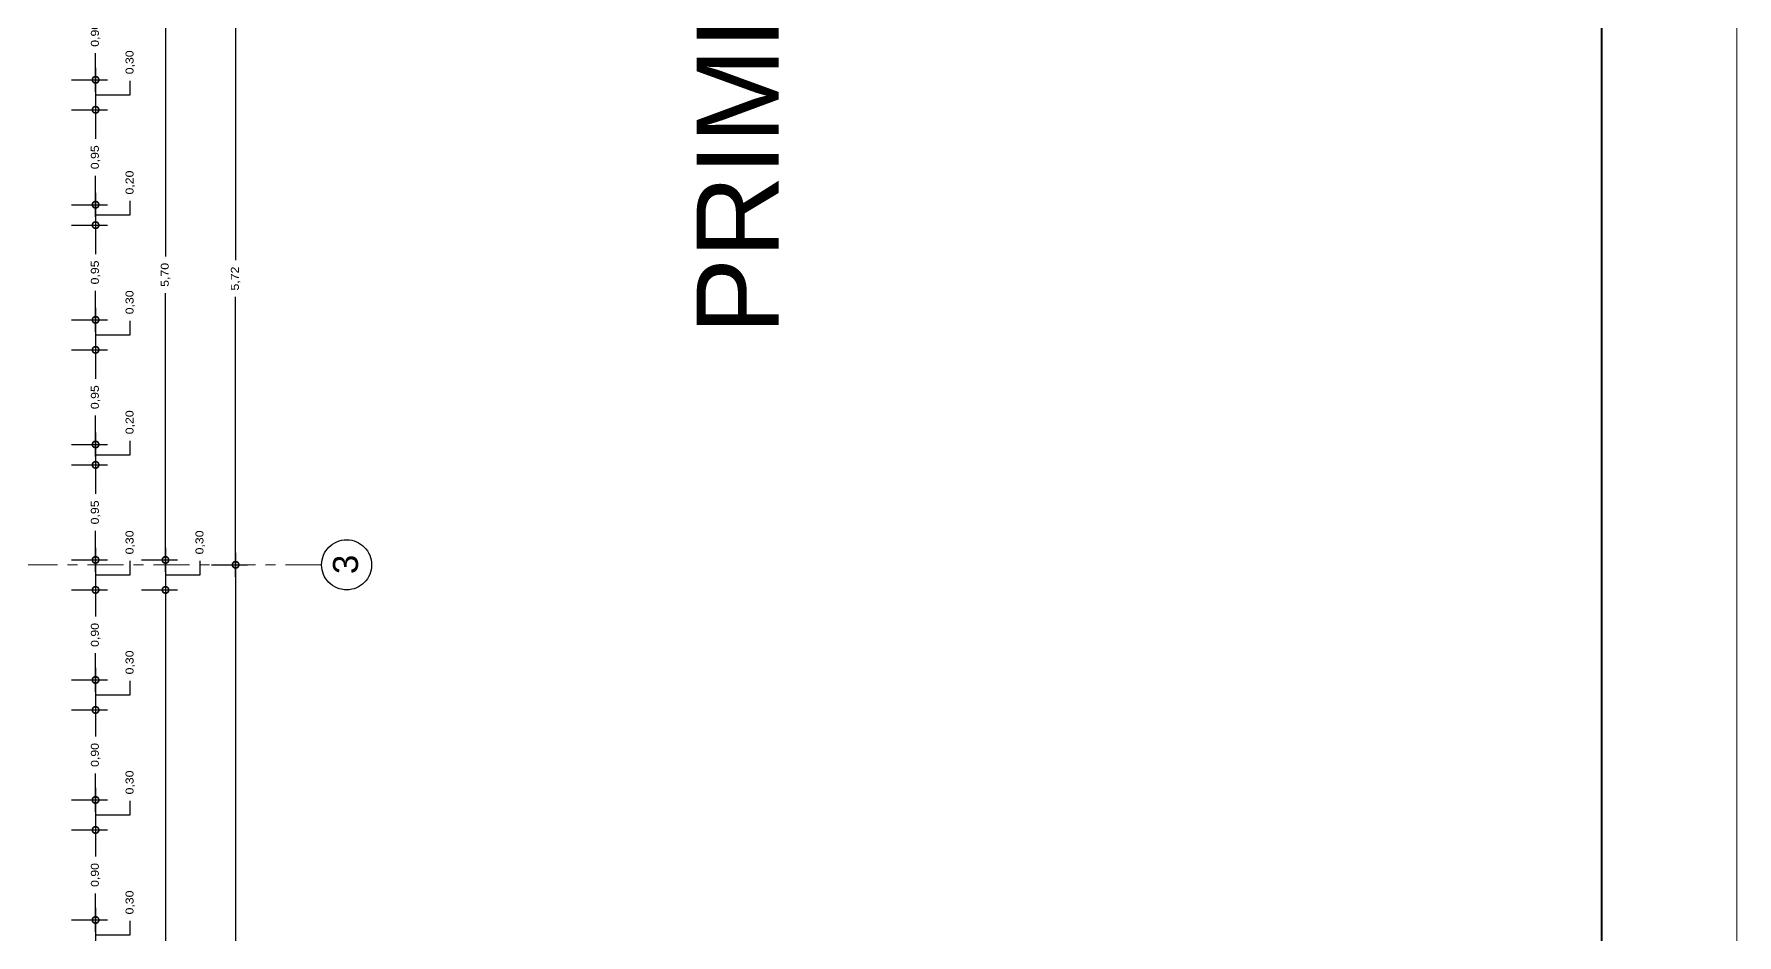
# Model space of a CAD drawing. Header units: millimetres. Extents: x -1459 to -1413, y -119 to 301.
# Drawn here: x -1430.3 to -1413.28, y -97.2 to -88.19 of the extents above; entities that cross this region are included whole.
import ezdxf

# ---------------------------------------------------------------- set-up
doc = ezdxf.new("R2010")
doc.units = ezdxf.units.MM
doc.linetypes.add('ACAD_ISO10W100', pattern=[18, 12, -3, 0, -3])
doc.layers.get('0').update_dxf_attribs({"lineweight": 0})
doc.layers.get('Defpoints').update_dxf_attribs({"lineweight": 5})
for name, color, linetype, lineweight in [('COTAS', 190, 'Continuous', 9), ('EJES', 2, 'ACAD_ISO10W100', 13), ('ROTULO', 7, 'Continuous', 5), ('TEXTOS', 30, 'Continuous', 5)]:
    doc.layers.add(name, color=color, linetype=linetype, lineweight=lineweight)
doc.styles.add('ARIAL DERECHO', font='arial.ttf', dxfattribs={"width": 1.1})
doc.styles.add('arial normal', font='arial.ttf', dxfattribs={"height": 0.25})
doc.styles.get("Standard").update_dxf_attribs({"font": 'arial.ttf'})
doc.dimstyles.new('COTAS 50 OK', dxfattribs={"dimtxt": 0.08, "dimasz": 0.13, "dimexe": 0.12, "dimexo": 0.2, "dimgap": 0.07, "dimtad": 0, "dimtih": 1, "dimtoh": 1, "dimzin": 0, "dimtxsty": 'ARIAL DERECHO', "dimblk": 'DOTSMALL', "dimcen": 0.15, "dimdle": 0.12, "dimadec": 0, "dimazin": 0, "dimtfac": 1, "dimtmove": 1, "dimatfit": 3, "dimfxl": 1, "dimtzin": 0, "dimarcsym": 0})

# ---------------------------------------------------------------- blocks, each defined once
blk = doc.blocks.new('_DotSmall')
at = {"color": 0, "linetype": 'ByBlock', "const_width": 0.5}
blk.add_lwpolyline([(-0.0625, 0, 1), (0.0625, 0, 1)], format="xyb", close=True, dxfattribs=at)
blk = doc.blocks.new('*D141')
at = {"layer": 'COTAS', "color": 0, "lineweight": -2}
for p, q in [((-1429.688, -96.93), (-1429.688, -97.47)), ((-1429.928, -97.05), (-1429.568, -97.05)), ((-1429.688, -97.2), (-1429.341, -97.2)), ((-1429.341, -97.2), (-1429.341, -97.06)), ((-1429.928, -97.35), (-1429.568, -97.35))]:
    blk.add_line(p, q, dxfattribs=at)
at = {"layer": 'Defpoints', "color": 0}
for p in [(-1430.128, -97.05), (-1430.128, -97.35), (-1429.688, -97.35)]:
    blk.add_point(p, dxfattribs=at)
at = {"layer": 'COTAS', "color": 0, "lineweight": -2, "xscale": 0.13, "yscale": 0.13, "zscale": 0.13}
for p, rotation in [((-1429.688, -97.05), 90), ((-1429.688, -97.35), 270)]:
    blk.add_blockref('_DotSmall', p, dxfattribs=dict(at, rotation=rotation))
at = {"layer": 'COTAS', "color": 0, "insert": (-1429.341, -96.875), "char_height": 0.08, "attachment_point": 5, "rotation": 90, "style": 'ARIAL DERECHO'}
blk.add_mtext('0,30', dxfattribs=at)
blk = doc.blocks.new('*D142')
at = {"layer": 'COTAS', "color": 0, "lineweight": -2}
for p, q in [((-1429.928, -96.15), (-1429.568, -96.15)), ((-1429.688, -96.03), (-1429.688, -96.415)), ((-1429.688, -97.17), (-1429.688, -96.784)), ((-1429.928, -97.05), (-1429.568, -97.05))]:
    blk.add_line(p, q, dxfattribs=at)
at = {"layer": 'Defpoints', "color": 0}
for p in [(-1430.128, -96.15), (-1430.128, -97.05), (-1429.688, -97.05)]:
    blk.add_point(p, dxfattribs=at)
at = {"layer": 'COTAS', "color": 0, "lineweight": -2, "xscale": 0.13, "yscale": 0.13, "zscale": 0.13}
for p, rotation in [((-1429.688, -96.15), 90), ((-1429.688, -97.05), 270)]:
    blk.add_blockref('_DotSmall', p, dxfattribs=dict(at, rotation=rotation))
at = {"layer": 'COTAS', "color": 0, "insert": (-1429.688, -96.6), "char_height": 0.08, "attachment_point": 5, "rotation": 90, "style": 'ARIAL DERECHO'}
blk.add_mtext('0,90', dxfattribs=at)
blk = doc.blocks.new('*D143')
at = {"layer": 'COTAS', "color": 0, "lineweight": -2}
for p, q in [((-1429.688, -95.73), (-1429.688, -96.27)), ((-1429.928, -95.85), (-1429.568, -95.85)), ((-1429.688, -96), (-1429.341, -96)), ((-1429.341, -96), (-1429.341, -95.86)), ((-1429.928, -96.15), (-1429.568, -96.15))]:
    blk.add_line(p, q, dxfattribs=at)
at = {"layer": 'Defpoints', "color": 0}
for p in [(-1430.128, -95.85), (-1430.128, -96.15), (-1429.688, -96.15)]:
    blk.add_point(p, dxfattribs=at)
at = {"layer": 'COTAS', "color": 0, "lineweight": -2, "xscale": 0.13, "yscale": 0.13, "zscale": 0.13}
for p, rotation in [((-1429.688, -95.85), 90), ((-1429.688, -96.15), 270)]:
    blk.add_blockref('_DotSmall', p, dxfattribs=dict(at, rotation=rotation))
at = {"layer": 'COTAS', "color": 0, "insert": (-1429.341, -95.675), "char_height": 0.08, "attachment_point": 5, "rotation": 90, "style": 'ARIAL DERECHO'}
blk.add_mtext('0,30', dxfattribs=at)
blk = doc.blocks.new('*D144')
at = {"layer": 'COTAS', "color": 0, "lineweight": -2}
for p, q in [((-1429.928, -94.95), (-1429.568, -94.95)), ((-1429.688, -94.83), (-1429.688, -95.215)), ((-1429.688, -95.97), (-1429.688, -95.584)), ((-1429.928, -95.85), (-1429.568, -95.85))]:
    blk.add_line(p, q, dxfattribs=at)
at = {"layer": 'Defpoints', "color": 0}
for p in [(-1430.128, -94.95), (-1430.128, -95.85), (-1429.688, -95.85)]:
    blk.add_point(p, dxfattribs=at)
at = {"layer": 'COTAS', "color": 0, "lineweight": -2, "xscale": 0.13, "yscale": 0.13, "zscale": 0.13}
for p, rotation in [((-1429.688, -94.95), 90), ((-1429.688, -95.85), 270)]:
    blk.add_blockref('_DotSmall', p, dxfattribs=dict(at, rotation=rotation))
at = {"layer": 'COTAS', "color": 0, "insert": (-1429.688, -95.4), "char_height": 0.08, "attachment_point": 5, "rotation": 90, "style": 'ARIAL DERECHO'}
blk.add_mtext('0,90', dxfattribs=at)
blk = doc.blocks.new('*D145')
at = {"layer": 'COTAS', "color": 0, "lineweight": -2}
for p, q in [((-1429.928, -94.65), (-1429.568, -94.65)), ((-1429.688, -94.53), (-1429.688, -95.07)), ((-1429.688, -94.8), (-1429.341, -94.8)), ((-1429.341, -94.8), (-1429.341, -94.66)), ((-1429.928, -94.95), (-1429.568, -94.95))]:
    blk.add_line(p, q, dxfattribs=at)
at = {"layer": 'Defpoints', "color": 0}
for p in [(-1430.128, -94.65), (-1430.128, -94.95), (-1429.688, -94.95)]:
    blk.add_point(p, dxfattribs=at)
at = {"layer": 'COTAS', "color": 0, "lineweight": -2, "xscale": 0.13, "yscale": 0.13, "zscale": 0.13}
for p, rotation in [((-1429.688, -94.65), 90), ((-1429.688, -94.95), 270)]:
    blk.add_blockref('_DotSmall', p, dxfattribs=dict(at, rotation=rotation))
at = {"layer": 'COTAS', "color": 0, "insert": (-1429.341, -94.475), "char_height": 0.08, "attachment_point": 5, "rotation": 90, "style": 'ARIAL DERECHO'}
blk.add_mtext('0,30', dxfattribs=at)
blk = doc.blocks.new('*D146')
at = {"layer": 'COTAS', "color": 0, "lineweight": -2}
for p, q in [((-1429.688, -93.63), (-1429.688, -94.015)), ((-1429.928, -93.75), (-1429.568, -93.75)), ((-1429.688, -94.77), (-1429.688, -94.384)), ((-1429.928, -94.65), (-1429.568, -94.65))]:
    blk.add_line(p, q, dxfattribs=at)
at = {"layer": 'Defpoints', "color": 0}
for p in [(-1430.128, -93.75), (-1430.128, -94.65), (-1429.688, -94.65)]:
    blk.add_point(p, dxfattribs=at)
at = {"layer": 'COTAS', "color": 0, "lineweight": -2, "xscale": 0.13, "yscale": 0.13, "zscale": 0.13}
for p, rotation in [((-1429.688, -93.75), 90), ((-1429.688, -94.65), 270)]:
    blk.add_blockref('_DotSmall', p, dxfattribs=dict(at, rotation=rotation))
at = {"layer": 'COTAS', "color": 0, "insert": (-1429.688, -94.2), "char_height": 0.08, "attachment_point": 5, "rotation": 90, "style": 'ARIAL DERECHO'}
blk.add_mtext('0,90', dxfattribs=at)
blk = doc.blocks.new('*D147')
at = {"layer": 'COTAS', "color": 0, "lineweight": -2}
for p, q in [((-1429.928, -93.45), (-1429.568, -93.45)), ((-1429.688, -93.33), (-1429.688, -93.87)), ((-1429.341, -93.6), (-1429.341, -93.46)), ((-1429.688, -93.6), (-1429.341, -93.6)), ((-1429.928, -93.75), (-1429.568, -93.75))]:
    blk.add_line(p, q, dxfattribs=at)
at = {"layer": 'Defpoints', "color": 0}
for p in [(-1430.128, -93.45), (-1430.128, -93.75), (-1429.688, -93.75)]:
    blk.add_point(p, dxfattribs=at)
at = {"layer": 'COTAS', "color": 0, "lineweight": -2, "xscale": 0.13, "yscale": 0.13, "zscale": 0.13}
for p, rotation in [((-1429.688, -93.45), 90), ((-1429.688, -93.75), 270)]:
    blk.add_blockref('_DotSmall', p, dxfattribs=dict(at, rotation=rotation))
at = {"layer": 'COTAS', "color": 0, "insert": (-1429.341, -93.275), "char_height": 0.08, "attachment_point": 5, "rotation": 90, "style": 'ARIAL DERECHO'}
blk.add_mtext('0,30', dxfattribs=at)
blk = doc.blocks.new('*D148')
at = {"layer": 'COTAS', "color": 0, "lineweight": -2}
for p, q in [((-1429.688, -92.176), (-1429.688, -92.62)), ((-1429.341, -92.398), (-1429.341, -92.258)), ((-1429.928, -92.296), (-1429.568, -92.296)), ((-1429.688, -92.398), (-1429.341, -92.398)), ((-1429.928, -92.5), (-1429.568, -92.5))]:
    blk.add_line(p, q, dxfattribs=at)
at = {"layer": 'Defpoints', "color": 0}
for p in [(-1430.128, -92.296), (-1430.128, -92.5), (-1429.688, -92.5)]:
    blk.add_point(p, dxfattribs=at)
at = {"layer": 'COTAS', "color": 0, "lineweight": -2, "xscale": 0.13, "yscale": 0.13, "zscale": 0.13}
for p, rotation in [((-1429.688, -92.296), 90), ((-1429.688, -92.5), 270)]:
    blk.add_blockref('_DotSmall', p, dxfattribs=dict(at, rotation=rotation))
at = {"layer": 'COTAS', "color": 0, "insert": (-1429.341, -92.074), "char_height": 0.08, "attachment_point": 5, "rotation": 90, "style": 'ARIAL DERECHO'}
blk.add_mtext('0,20', dxfattribs=at)
blk = doc.blocks.new('*D149')
at = {"layer": 'COTAS', "color": 0, "lineweight": -2}
for p, q in [((-1429.688, -92.38), (-1429.688, -92.79)), ((-1429.928, -92.5), (-1429.568, -92.5)), ((-1429.688, -93.57), (-1429.688, -93.16)), ((-1429.928, -93.45), (-1429.568, -93.45))]:
    blk.add_line(p, q, dxfattribs=at)
at = {"layer": 'Defpoints', "color": 0}
for p in [(-1430.128, -92.5), (-1430.128, -93.45), (-1429.688, -93.45)]:
    blk.add_point(p, dxfattribs=at)
at = {"layer": 'COTAS', "color": 0, "lineweight": -2, "xscale": 0.13, "yscale": 0.13, "zscale": 0.13}
for p, rotation in [((-1429.688, -92.5), 90), ((-1429.688, -93.45), 270)]:
    blk.add_blockref('_DotSmall', p, dxfattribs=dict(at, rotation=rotation))
at = {"layer": 'COTAS', "color": 0, "insert": (-1429.688, -92.975), "char_height": 0.08, "attachment_point": 5, "rotation": 90, "style": 'ARIAL DERECHO'}
blk.add_mtext('0,95', dxfattribs=at)
blk = doc.blocks.new('*D150')
at = {"layer": 'COTAS', "color": 0, "lineweight": -2}
for p, q in [((-1429.688, -91.23), (-1429.688, -91.638)), ((-1429.928, -91.35), (-1429.568, -91.35)), ((-1429.688, -92.416), (-1429.688, -92.007)), ((-1429.928, -92.296), (-1429.568, -92.296))]:
    blk.add_line(p, q, dxfattribs=at)
at = {"layer": 'Defpoints', "color": 0}
for p in [(-1430.128, -91.35), (-1430.128, -92.296), (-1429.688, -92.296)]:
    blk.add_point(p, dxfattribs=at)
at = {"layer": 'COTAS', "color": 0, "lineweight": -2, "xscale": 0.13, "yscale": 0.13, "zscale": 0.13}
for p, rotation in [((-1429.688, -91.35), 90), ((-1429.688, -92.296), 270)]:
    blk.add_blockref('_DotSmall', p, dxfattribs=dict(at, rotation=rotation))
at = {"layer": 'COTAS', "color": 0, "insert": (-1429.688, -91.823), "char_height": 0.08, "attachment_point": 5, "rotation": 90, "style": 'ARIAL DERECHO'}
blk.add_mtext('0,95', dxfattribs=at)
blk = doc.blocks.new('*D151')
at = {"layer": 'COTAS', "color": 0, "lineweight": -2}
for p, q in [((-1429.228, -93.45), (-1428.869, -93.45)), ((-1428.989, -93.33), (-1428.989, -93.87)), ((-1428.642, -93.6), (-1428.642, -93.46)), ((-1428.989, -93.6), (-1428.642, -93.6)), ((-1429.228, -93.75), (-1428.869, -93.75))]:
    blk.add_line(p, q, dxfattribs=at)
at = {"layer": 'Defpoints', "color": 0}
for p in [(-1429.428, -93.45), (-1429.428, -93.75), (-1428.989, -93.75)]:
    blk.add_point(p, dxfattribs=at)
at = {"layer": 'COTAS', "color": 0, "lineweight": -2, "xscale": 0.13, "yscale": 0.13, "zscale": 0.13}
for p, rotation in [((-1428.989, -93.45), 90), ((-1428.989, -93.75), 270)]:
    blk.add_blockref('_DotSmall', p, dxfattribs=dict(at, rotation=rotation))
at = {"layer": 'COTAS', "color": 0, "insert": (-1428.642, -93.275), "char_height": 0.08, "attachment_point": 5, "rotation": 90, "style": 'ARIAL DERECHO'}
blk.add_mtext('0,30', dxfattribs=at)
blk = doc.blocks.new('*D152')
at = {"layer": 'COTAS', "color": 0, "lineweight": -2}
for p, q in [((-1428.989, -93.63), (-1428.989, -97.99)), ((-1429.228, -93.75), (-1428.869, -93.75)), ((-1428.989, -102.72), (-1428.989, -98.359)), ((-1429.228, -102.6), (-1428.869, -102.6))]:
    blk.add_line(p, q, dxfattribs=at)
at = {"layer": 'Defpoints', "color": 0}
for p in [(-1429.428, -93.75), (-1428.989, -93.75), (-1429.428, -102.6)]:
    blk.add_point(p, dxfattribs=at)
at = {"layer": 'COTAS', "color": 0, "lineweight": -2, "xscale": 0.13, "yscale": 0.13, "zscale": 0.13}
for p, rotation in [((-1428.989, -93.75), 90), ((-1428.989, -102.6), 270)]:
    blk.add_blockref('_DotSmall', p, dxfattribs=dict(at, rotation=rotation))
at = {"layer": 'COTAS', "color": 0, "insert": (-1428.989, -98.175), "char_height": 0.08, "attachment_point": 5, "rotation": 90, "style": 'ARIAL DERECHO'}
blk.add_mtext('8,85', dxfattribs=at)
blk = doc.blocks.new('*D155')
at = {"layer": 'COTAS', "color": 0, "lineweight": -2}
for p, q in [((-1429.688, -89.779), (-1429.688, -90.223)), ((-1429.341, -90.001), (-1429.341, -89.861)), ((-1429.928, -89.899), (-1429.568, -89.899)), ((-1429.688, -90.001), (-1429.341, -90.001)), ((-1429.928, -90.103), (-1429.568, -90.103))]:
    blk.add_line(p, q, dxfattribs=at)
at = {"layer": 'Defpoints', "color": 0}
for p in [(-1430.128, -89.899), (-1430.128, -90.103), (-1429.688, -90.103)]:
    blk.add_point(p, dxfattribs=at)
at = {"layer": 'COTAS', "color": 0, "lineweight": -2, "xscale": 0.13, "yscale": 0.13, "zscale": 0.13}
for p, rotation in [((-1429.688, -89.899), 90), ((-1429.688, -90.103), 270)]:
    blk.add_blockref('_DotSmall', p, dxfattribs=dict(at, rotation=rotation))
at = {"layer": 'COTAS', "color": 0, "insert": (-1429.341, -89.677), "char_height": 0.08, "attachment_point": 5, "rotation": 90, "style": 'ARIAL DERECHO'}
blk.add_mtext('0,20', dxfattribs=at)
blk = doc.blocks.new('*D156')
at = {"layer": 'COTAS', "color": 0, "lineweight": -2}
for p, q in [((-1429.688, -89.983), (-1429.688, -90.392)), ((-1429.928, -90.103), (-1429.568, -90.103)), ((-1429.688, -91.17), (-1429.688, -90.761)), ((-1429.928, -91.05), (-1429.568, -91.05))]:
    blk.add_line(p, q, dxfattribs=at)
at = {"layer": 'Defpoints', "color": 0}
for p in [(-1430.128, -90.103), (-1429.688, -90.103), (-1430.128, -91.05)]:
    blk.add_point(p, dxfattribs=at)
at = {"layer": 'COTAS', "color": 0, "lineweight": -2, "xscale": 0.13, "yscale": 0.13, "zscale": 0.13}
for p, rotation in [((-1429.688, -90.103), 90), ((-1429.688, -91.05), 270)]:
    blk.add_blockref('_DotSmall', p, dxfattribs=dict(at, rotation=rotation))
at = {"layer": 'COTAS', "color": 0, "insert": (-1429.688, -90.576), "char_height": 0.08, "attachment_point": 5, "rotation": 90, "style": 'ARIAL DERECHO'}
blk.add_mtext('0,95', dxfattribs=at)
blk = doc.blocks.new('*D157')
at = {"layer": 'COTAS', "color": 0, "lineweight": -2}
for p, q in [((-1429.928, -91.05), (-1429.568, -91.05)), ((-1429.688, -90.93), (-1429.688, -91.47)), ((-1429.341, -91.2), (-1429.341, -91.06)), ((-1429.688, -91.2), (-1429.341, -91.2)), ((-1429.928, -91.35), (-1429.568, -91.35))]:
    blk.add_line(p, q, dxfattribs=at)
at = {"layer": 'Defpoints', "color": 0}
for p in [(-1430.128, -91.05), (-1430.128, -91.35), (-1429.688, -91.35)]:
    blk.add_point(p, dxfattribs=at)
at = {"layer": 'COTAS', "color": 0, "lineweight": -2, "xscale": 0.13, "yscale": 0.13, "zscale": 0.13}
for p, rotation in [((-1429.688, -91.05), 90), ((-1429.688, -91.35), 270)]:
    blk.add_blockref('_DotSmall', p, dxfattribs=dict(at, rotation=rotation))
at = {"layer": 'COTAS', "color": 0, "insert": (-1429.341, -90.875), "char_height": 0.08, "attachment_point": 5, "rotation": 90, "style": 'ARIAL DERECHO'}
blk.add_mtext('0,30', dxfattribs=at)
blk = doc.blocks.new('*D158')
at = {"layer": 'COTAS', "color": 0, "lineweight": -2}
for p, q in [((-1429.928, -88.65), (-1429.568, -88.65)), ((-1429.688, -88.53), (-1429.688, -89.07)), ((-1429.341, -88.8), (-1429.341, -88.66)), ((-1429.688, -88.8), (-1429.341, -88.8)), ((-1429.928, -88.95), (-1429.568, -88.95))]:
    blk.add_line(p, q, dxfattribs=at)
at = {"layer": 'Defpoints', "color": 0}
for p in [(-1430.128, -88.65), (-1430.128, -88.95), (-1429.688, -88.95)]:
    blk.add_point(p, dxfattribs=at)
at = {"layer": 'COTAS', "color": 0, "lineweight": -2, "xscale": 0.13, "yscale": 0.13, "zscale": 0.13}
for p, rotation in [((-1429.688, -88.65), 90), ((-1429.688, -88.95), 270)]:
    blk.add_blockref('_DotSmall', p, dxfattribs=dict(at, rotation=rotation))
at = {"layer": 'COTAS', "color": 0, "insert": (-1429.341, -88.475), "char_height": 0.08, "attachment_point": 5, "rotation": 90, "style": 'ARIAL DERECHO'}
blk.add_mtext('0,30', dxfattribs=at)
blk = doc.blocks.new('*D159')
at = {"layer": 'COTAS', "color": 0, "lineweight": -2}
for p, q in [((-1429.688, -88.83), (-1429.688, -89.239)), ((-1429.928, -88.95), (-1429.568, -88.95)), ((-1429.688, -90.019), (-1429.688, -89.609)), ((-1429.928, -89.899), (-1429.568, -89.899))]:
    blk.add_line(p, q, dxfattribs=at)
at = {"layer": 'Defpoints', "color": 0}
for p in [(-1430.128, -88.95), (-1430.128, -89.899), (-1429.688, -89.899)]:
    blk.add_point(p, dxfattribs=at)
at = {"layer": 'COTAS', "color": 0, "lineweight": -2, "xscale": 0.13, "yscale": 0.13, "zscale": 0.13}
for p, rotation in [((-1429.688, -88.95), 90), ((-1429.688, -89.899), 270)]:
    blk.add_blockref('_DotSmall', p, dxfattribs=dict(at, rotation=rotation))
at = {"layer": 'COTAS', "color": 0, "insert": (-1429.688, -89.424), "char_height": 0.08, "attachment_point": 5, "rotation": 90, "style": 'ARIAL DERECHO'}
blk.add_mtext('0,95', dxfattribs=at)
blk = doc.blocks.new('*D160')
at = {"layer": 'COTAS', "color": 0, "lineweight": -2}
for p, q in [((-1429.688, -87.63), (-1429.688, -88.015)), ((-1429.928, -87.75), (-1429.568, -87.75)), ((-1429.688, -88.77), (-1429.688, -88.384)), ((-1429.928, -88.65), (-1429.568, -88.65))]:
    blk.add_line(p, q, dxfattribs=at)
at = {"layer": 'Defpoints', "color": 0}
for p in [(-1430.128, -87.75), (-1430.128, -88.65), (-1429.688, -88.65)]:
    blk.add_point(p, dxfattribs=at)
at = {"layer": 'COTAS', "color": 0, "lineweight": -2, "xscale": 0.13, "yscale": 0.13, "zscale": 0.13}
for p, rotation in [((-1429.688, -87.75), 90), ((-1429.688, -88.65), 270)]:
    blk.add_blockref('_DotSmall', p, dxfattribs=dict(at, rotation=rotation))
at = {"layer": 'COTAS', "color": 0, "insert": (-1429.688, -88.2), "char_height": 0.08, "attachment_point": 5, "rotation": 90, "style": 'ARIAL DERECHO'}
blk.add_mtext('0,90', dxfattribs=at)
blk = doc.blocks.new('*D161')
at = {"layer": 'COTAS', "color": 0, "lineweight": -2}
for p, q in [((-1428.989, -87.63), (-1428.989, -90.415)), ((-1429.228, -87.75), (-1428.869, -87.75)), ((-1428.989, -93.57), (-1428.989, -90.784)), ((-1429.228, -93.45), (-1428.869, -93.45))]:
    blk.add_line(p, q, dxfattribs=at)
at = {"layer": 'Defpoints', "color": 0}
for p in [(-1429.428, -87.75), (-1429.428, -93.45), (-1428.989, -93.45)]:
    blk.add_point(p, dxfattribs=at)
at = {"layer": 'COTAS', "color": 0, "lineweight": -2, "xscale": 0.13, "yscale": 0.13, "zscale": 0.13}
for p, rotation in [((-1428.989, -87.75), 90), ((-1428.989, -93.45), 270)]:
    blk.add_blockref('_DotSmall', p, dxfattribs=dict(at, rotation=rotation))
at = {"layer": 'COTAS', "color": 0, "insert": (-1428.989, -90.6), "char_height": 0.08, "attachment_point": 5, "rotation": 90, "style": 'ARIAL DERECHO'}
blk.add_mtext('5,70', dxfattribs=at)
blk = doc.blocks.new('*D183')
at = {"layer": 'COTAS', "color": 0, "lineweight": -2}
for p, q in [((-1428.288, -93.379), (-1428.288, -97.639)), ((-1428.528, -93.499), (-1428.168, -93.499)), ((-1428.288, -102.27), (-1428.288, -98.009)), ((-1428.528, -102.15), (-1428.168, -102.15))]:
    blk.add_line(p, q, dxfattribs=at)
at = {"layer": 'Defpoints', "color": 0}
for p in [(-1428.728, -93.499), (-1428.288, -93.499), (-1428.728, -102.15)]:
    blk.add_point(p, dxfattribs=at)
at = {"layer": 'COTAS', "color": 0, "lineweight": -2, "xscale": 0.13, "yscale": 0.13, "zscale": 0.13}
for p, rotation in [((-1428.288, -93.499), 90), ((-1428.288, -102.15), 270)]:
    blk.add_blockref('_DotSmall', p, dxfattribs=dict(at, rotation=rotation))
at = {"layer": 'COTAS', "color": 0, "insert": (-1428.288, -97.824), "char_height": 0.08, "attachment_point": 5, "rotation": 90, "style": 'ARIAL DERECHO'}
blk.add_mtext('8,65', dxfattribs=at)
blk = doc.blocks.new('*D184')
at = {"layer": 'COTAS', "color": 0, "lineweight": -2}
for p, q in [((-1428.288, -87.655), (-1428.288, -90.453)), ((-1428.528, -87.775), (-1428.168, -87.775)), ((-1428.288, -93.619), (-1428.288, -90.82)), ((-1428.528, -93.499), (-1428.168, -93.499))]:
    blk.add_line(p, q, dxfattribs=at)
at = {"layer": 'Defpoints', "color": 0}
for p in [(-1428.728, -87.775), (-1428.728, -93.499), (-1428.288, -93.499)]:
    blk.add_point(p, dxfattribs=at)
at = {"layer": 'COTAS', "color": 0, "lineweight": -2, "xscale": 0.13, "yscale": 0.13, "zscale": 0.13}
for p, rotation in [((-1428.288, -87.775), 90), ((-1428.288, -93.499), 270)]:
    blk.add_blockref('_DotSmall', p, dxfattribs=dict(at, rotation=rotation))
at = {"layer": 'COTAS', "color": 0, "insert": (-1428.288, -90.637), "char_height": 0.08, "attachment_point": 5, "rotation": 90, "style": 'ARIAL DERECHO'}
blk.add_mtext('5,72', dxfattribs=at)

msp = doc.modelspace()

# ---------------------------------------------------------------- linework, layer by layer
at = {"layer": 'EJES', "ltscale": 0.03}
msp.add_line((-1427.428, -93.499), (-1451.503, -93.499), dxfattribs=at)
at = {"layer": 'EJES', "lineweight": 30}
msp.add_circle((-1427.178, -93.499), 0.25, dxfattribs=at)
at = {"layer": 'ROTULO'}
msp.add_lwpolyline([(-1413.278, -118.786), (-1413.278, -54.286), (-1459.028, -54.286), (-1459.028, -118.786)], close=True, dxfattribs=at)
at = {"layer": 'ROTULO', "lineweight": 40}
msp.add_lwpolyline([(-1414.628, -117.436), (-1414.628, -55.636), (-1457.678, -55.636), (-1457.678, -117.436)], close=True, dxfattribs=at)

# ---------------------------------------------------------------- texts
at = {"layer": 'EJES', "linetype": 'Continuous', "insert": (-1427.188, -93.495), "char_height": 0.25, "width": 0.309, "attachment_point": 5, "rotation": 90, "style": 'arial normal'}
msp.add_mtext('3', dxfattribs=at)
at = {"layer": 'TEXTOS', "insert": (-1423.678, -91.195), "char_height": 0.81932, "attachment_point": 1, "rotation": 90}
msp.add_mtext_dynamic_manual_height_columns('PRIMERA  PLANTA', width=10.78498, gutter_width=12.5, heights=[0], dxfattribs=at)

# ---------------------------------------------------------------- dimensions: what is measured, and where the dimension line sits
at = {"layer": 'COTAS'}
for base, p1, p2, picture, middle in [((-1429.688, -88.65), (-1430.128, -87.75), (-1430.128, -88.65), '*D160', (-1429.688, -88.2)), ((-1428.989, -93.45), (-1429.428, -87.75), (-1429.428, -93.45), '*D161', (-1428.989, -90.6)), ((-1428.288, -93.499), (-1428.728, -87.775), (-1428.728, -93.499), '*D184', (-1428.288, -90.637)), ((-1429.688, -88.95), (-1430.128, -88.65), (-1430.128, -88.95), '*D158', (-1429.341, -88.59)), ((-1429.688, -89.899), (-1430.128, -88.95), (-1430.128, -89.899), '*D159', (-1429.688, -89.424)), ((-1429.688, -90.103), (-1430.128, -89.899), (-1430.128, -90.103), '*D155', (-1429.341, -89.791)), ((-1429.688, -90.103), (-1430.128, -91.05), (-1430.128, -90.103), '*D156', (-1429.688, -90.576)), ((-1429.688, -91.35), (-1430.128, -91.05), (-1430.128, -91.35), '*D157', (-1429.341, -90.99)), ((-1429.688, -92.296), (-1430.128, -91.35), (-1430.128, -92.296), '*D150', (-1429.688, -91.823)), ((-1429.688, -92.5), (-1430.128, -92.296), (-1430.128, -92.5), '*D148', (-1429.341, -92.188)), ((-1429.688, -93.45), (-1430.128, -92.5), (-1430.128, -93.45), '*D149', (-1429.688, -92.975)), ((-1429.688, -93.75), (-1430.128, -93.45), (-1430.128, -93.75), '*D147', (-1429.341, -93.39)), ((-1428.989, -93.75), (-1429.428, -93.45), (-1429.428, -93.75), '*D151', (-1428.642, -93.39)), ((-1428.288, -93.499), (-1428.728, -102.15), (-1428.728, -93.499), '*D183', (-1428.288, -97.824)), ((-1429.688, -94.65), (-1430.128, -93.75), (-1430.128, -94.65), '*D146', (-1429.688, -94.2)), ((-1428.989, -93.75), (-1429.428, -102.6), (-1429.428, -93.75), '*D152', (-1428.989, -98.175)), ((-1429.688, -94.95), (-1430.128, -94.65), (-1430.128, -94.95), '*D145', (-1429.341, -94.59)), ((-1429.688, -95.85), (-1430.128, -94.95), (-1430.128, -95.85), '*D144', (-1429.688, -95.4)), ((-1429.688, -96.15), (-1430.128, -95.85), (-1430.128, -96.15), '*D143', (-1429.341, -95.79)), ((-1429.688, -97.05), (-1430.128, -96.15), (-1430.128, -97.05), '*D142', (-1429.688, -96.6)), ((-1429.688, -97.35), (-1430.128, -97.05), (-1430.128, -97.35), '*D141', (-1429.341, -96.99))]:
    dim = msp.add_linear_dim(base=base, p1=p1, p2=p2, angle=90, dimstyle='COTAS 50 OK', dxfattribs=at)
    dim.commit()
    dim.dimension.update_dxf_attribs({"geometry": picture, "text_midpoint": middle})

doc.saveas('drawing.dxf')
